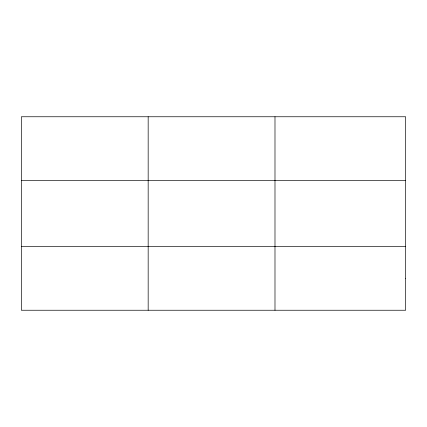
<?xml version="1.0" encoding="UTF-8"?>
<svg xmlns="http://www.w3.org/2000/svg" width="427" height="427" viewBox="0 0 427 427"><rect width="100%" height="100%" fill="white"/><g stroke="black" fill="none" stroke-linecap="round" stroke-linejoin="round"><path stroke-width="0.64" d="M148.169 116.758L148.169 310.242M274.988 116.758L274.988 310.242M21.35 180.61L405.65 180.61M21.35 246.39L405.65 246.39M405.65 278.319L405.65 310.242L21.35 310.242L21.35 116.758L405.65 116.758L405.65 278.319"/></g></svg>
